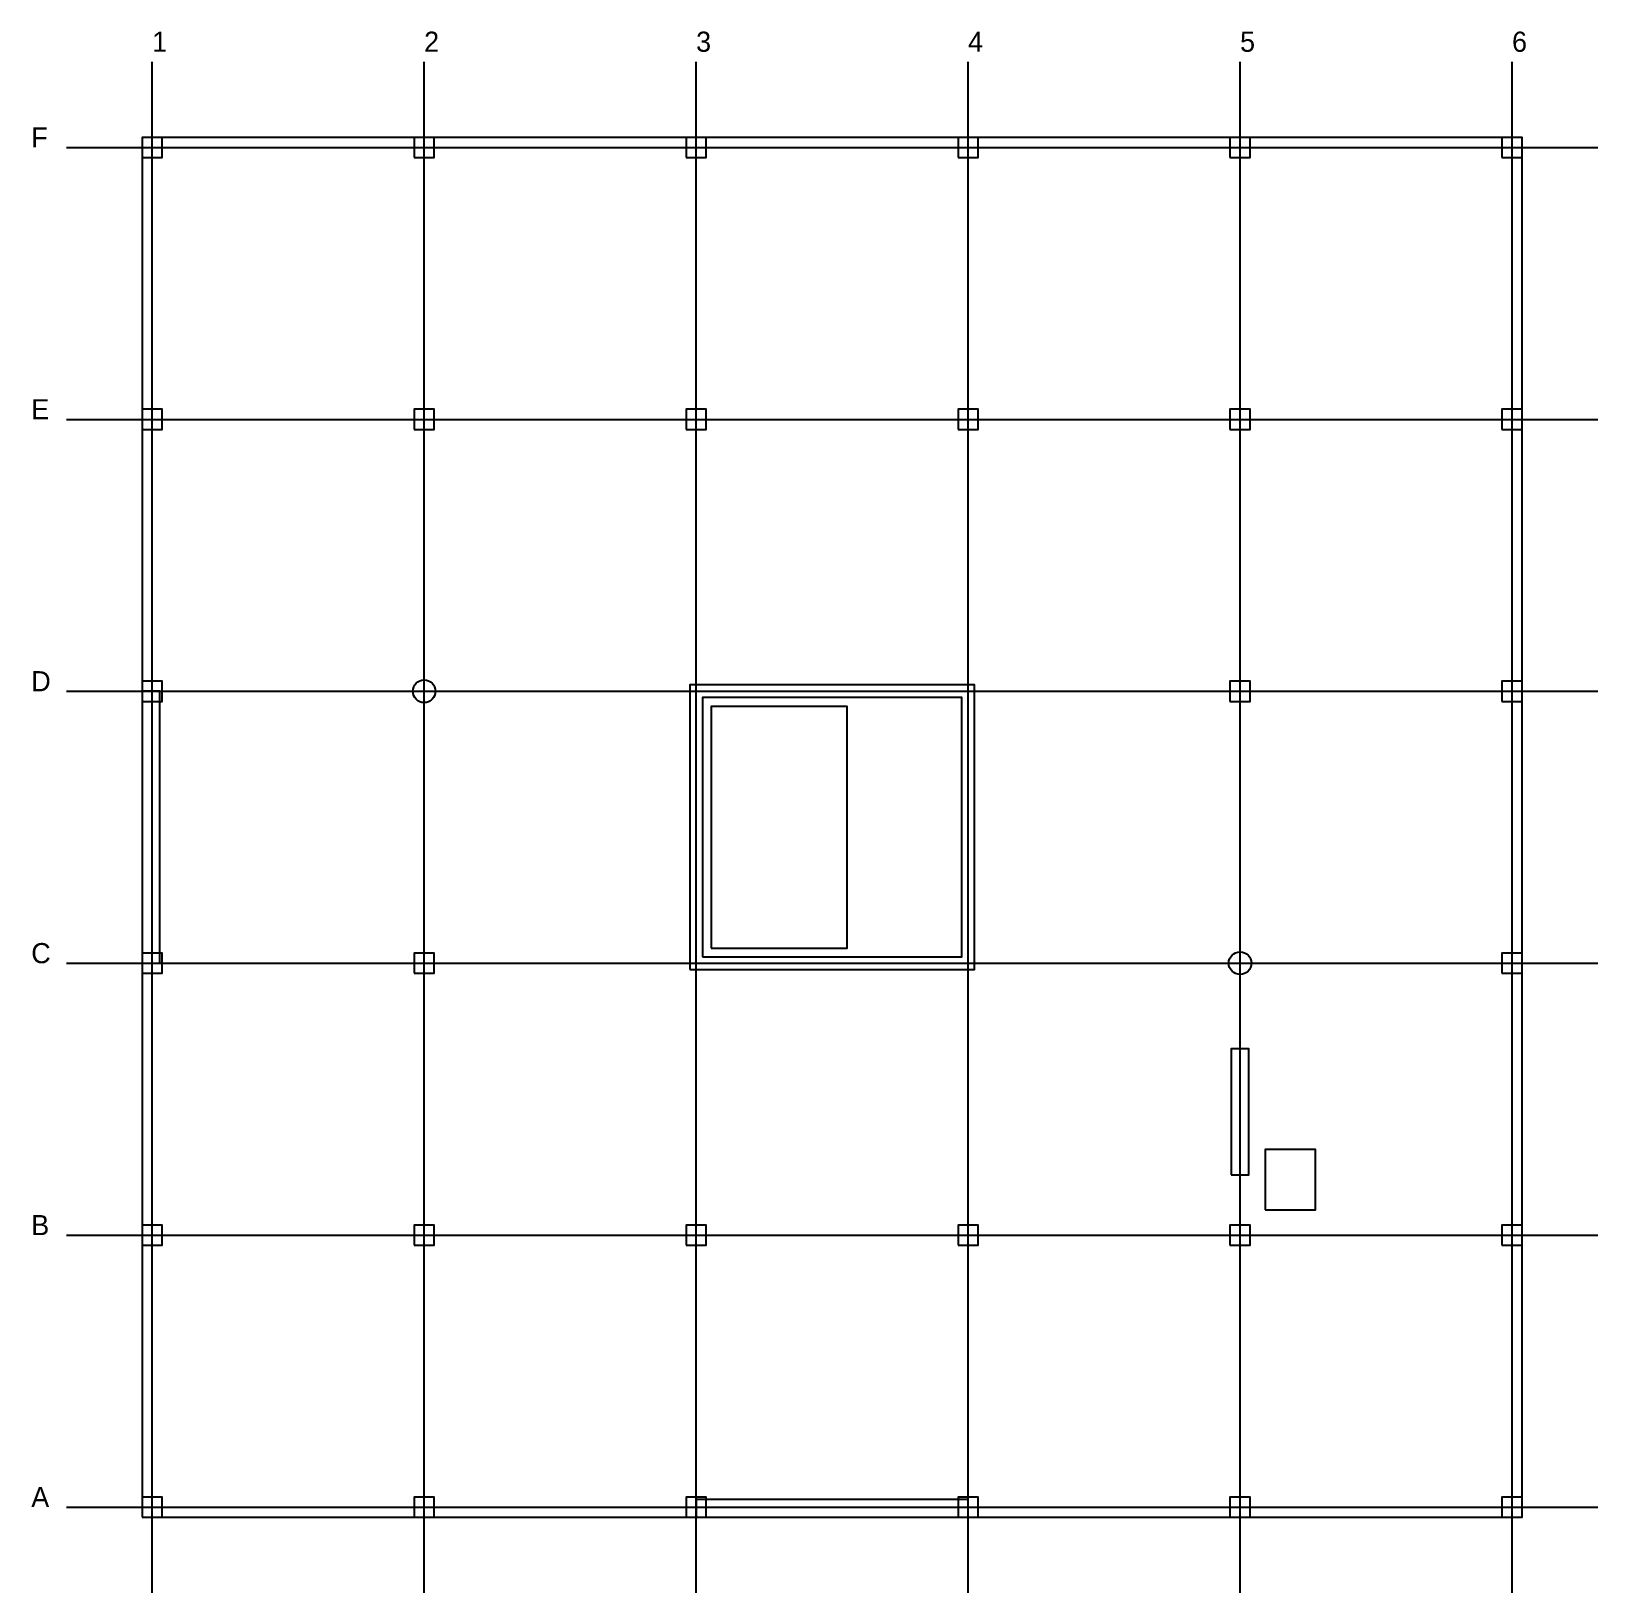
# Model space of a CAD drawing. Header units: centimetres. Extents: x -220 to 2890, y -150 to 2951.
import ezdxf

# ---------------------------------------------------------------- set-up
doc = ezdxf.new("R2010")
doc.units = ezdxf.units.CM
for name, color, linetype in [('AXIS', 8, 'Continuous'), ('COLUMN', 3, 'Continuous'), ('OPENING', 1, 'Continuous'), ('SLAB', 7, 'Continuous'), ('WALL', 4, 'Continuous')]:
    doc.layers.add(name, color=color, linetype=linetype)

msp = doc.modelspace()

# ---------------------------------------------------------------- linework, layer by layer
at = {"layer": 'AXIS'}
for p, q in [((20, -150), (20, 2890)), ((560, -150), (560, 2890)), ((1100, -150), (1100, 2890)), ((1640, -150), (1640, 2890)), ((2180, -150), (2180, 2890)), ((2720, -150), (2720, 2890)), ((-150, 2720), (2890, 2720)), ((-150, 2180), (2890, 2180)), ((-150, 1640), (2890, 1640)), ((-150, 1100), (2890, 1100)), ((-150, 560), (2890, 560)), ((-150, 20), (2890, 20))]:
    msp.add_line(p, q, dxfattribs=at)
at = {"layer": 'COLUMN'}
for points in [[(0, 2700), (40, 2700), (40, 2740), (0, 2740)], [(540, 2700), (580, 2700), (580, 2740), (540, 2740)], [(1080, 2700), (1120, 2700), (1120, 2740), (1080, 2740)], [(1620, 2700), (1660, 2700), (1660, 2740), (1620, 2740)], [(2160, 2700), (2200, 2700), (2200, 2740), (2160, 2740)], [(2700, 2700), (2740, 2700), (2740, 2740), (2700, 2740)], [(0, 2160), (40, 2160), (40, 2200), (0, 2200)], [(540, 2160), (580, 2160), (580, 2200), (540, 2200)], [(1080, 2160), (1120, 2160), (1120, 2200), (1080, 2200)], [(1620, 2160), (1660, 2160), (1660, 2200), (1620, 2200)], [(2160, 2160), (2200, 2160), (2200, 2200), (2160, 2200)], [(2700, 2160), (2740, 2160), (2740, 2200), (2700, 2200)], [(0, 1620), (40, 1620), (40, 1660), (0, 1660)], [(2160, 1620), (2200, 1620), (2200, 1660), (2160, 1660)], [(2700, 1620), (2740, 1620), (2740, 1660), (2700, 1660)], [(0, 1080), (40, 1080), (40, 1120), (0, 1120)], [(540, 1080), (580, 1080), (580, 1120), (540, 1120)], [(2700, 1080), (2740, 1080), (2740, 1120), (2700, 1120)], [(0, 540), (40, 540), (40, 580), (0, 580)], [(540, 540), (580, 540), (580, 580), (540, 580)], [(1080, 540), (1120, 540), (1120, 580), (1080, 580)], [(1620, 540), (1660, 540), (1660, 580), (1620, 580)], [(2160, 540), (2200, 540), (2200, 580), (2160, 580)], [(2700, 540), (2740, 540), (2740, 580), (2700, 580)], [(0, 0), (40, 0), (40, 40), (0, 40)], [(540, 0), (580, 0), (580, 40), (540, 40)], [(1080, 0), (1120, 0), (1120, 40), (1080, 40)], [(1620, 0), (1660, 0), (1660, 40), (1620, 40)], [(2160, 0), (2200, 0), (2200, 40), (2160, 40)], [(2700, 0), (2740, 0), (2740, 40), (2700, 40)]]:
    msp.add_lwpolyline(points, close=True, dxfattribs=at)
for centre in [(560, 1640), (2180, 1100)]:
    msp.add_circle(centre, 22.5, dxfattribs=at)
at = {"layer": 'OPENING'}
for points in [[(1130, 1130), (1400, 1130), (1400, 1610), (1130, 1610)], [(2230, 610), (2330, 610), (2330, 730), (2230, 730)]]:
    msp.add_lwpolyline(points, close=True, dxfattribs=at)
at = {"layer": 'SLAB'}
msp.add_lwpolyline([(0, 0), (2740, 0), (2740, 2740), (0, 2740)], close=True, dxfattribs=at)
at = {"layer": 'WALL'}
for points in [[(1087.5, 1087.5), (1652.5, 1087.5), (1652.5, 1652.5), (1087.5, 1652.5)], [(0, 1100), (35, 1100), (35, 1640), (0, 1640)], [(1112.5, 1112.5), (1627.5, 1112.5), (1627.5, 1627.5), (1112.5, 1627.5)], [(2162.5, 680), (2197.5, 680), (2197.5, 930), (2162.5, 930)], [(1100, 0), (1640, 0), (1640, 35), (1100, 35)]]:
    msp.add_lwpolyline(points, close=True, dxfattribs=at)

# ---------------------------------------------------------------- texts
at = {"layer": 'AXIS'}
for s, p in [('1', (20, 2910)), ('2', (560, 2910)), ('3', (1100, 2910)), ('4', (1640, 2910)), ('5', (2180, 2910)), ('6', (2720, 2910)), ('F', (-220, 2720)), ('E', (-220, 2180)), ('D', (-220, 1640)), ('C', (-220, 1100)), ('B', (-220, 560)), ('A', (-220, 20))]:
    msp.add_text(s, height=40, dxfattribs=at).set_placement(p)

doc.saveas('drawing.dxf')
